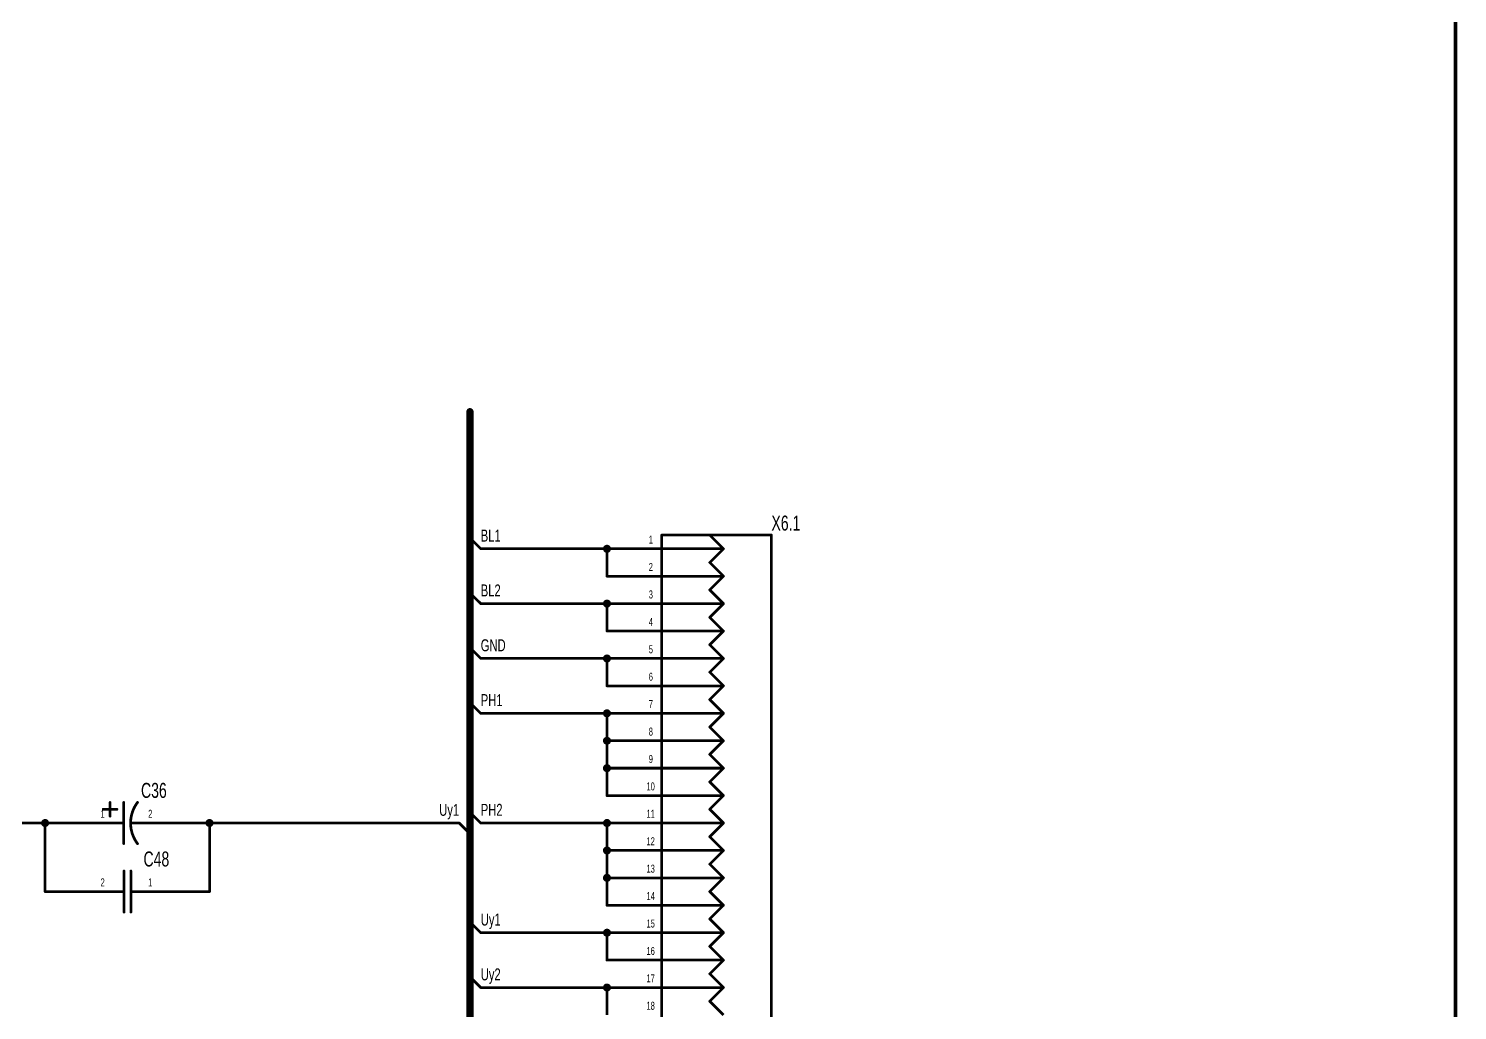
# Model space of a CAD drawing. Extents: x -4.5 to 18.4, y -0.7 to 15.5.
# Drawn here: x 13.19 to 18.4, y 8.3 to 11.88 of the extents above; entities that cross this region are included whole.
import ezdxf
from ezdxf.enums import TextEntityAlignment as Align

# ---------------------------------------------------------------- set-up
doc = ezdxf.new("R2010")
doc.units = 0
doc.header["$MEASUREMENT"] = 0
for name, color, linetype in [('Bus', 180, 'Continuous'), ('Element', 253, 'Continuous'), ('Net', 50, 'Continuous'), ('Pin', 50, 'Continuous'), ('Titles', 253, 'Continuous')]:
    doc.layers.add(name, color=color, linetype=linetype)

msp = doc.modelspace()

# ---------------------------------------------------------------- linework, layer by layer
at = {"layer": 'Bus', "linetype": 'Continuous', "const_width": 0.0131}
msp.add_lwpolyline([(14.7934, 10.4804, 1), (14.8066, 10.4804, 1), (14.7934, 10.4804, 1)], format="xyb", dxfattribs=at)
at = {"layer": 'Bus', "linetype": 'Continuous', "const_width": 0.0262}
msp.add_lwpolyline([(14.8, 3.2804), (14.8, 10.4804)], dxfattribs=at)
at = {"layer": 'Element', "linetype": 'Continuous'}
for points, const_width in [([(15.4975, 10.0304, 1), (15.5025, 10.0304, 1), (15.4975, 10.0304, 1)], 0.0049), ([(15.4975, 10.0304, 1), (15.5025, 10.0304, 1), (15.4975, 10.0304, 1)], 0.0049), ([(15.6725, 10.0304, 1), (15.6775, 10.0304, 1), (15.6725, 10.0304, 1)], 0.0049), ([(15.8975, 10.0304, 1), (15.9025, 10.0304, 1), (15.8975, 10.0304, 1)], 0.0049), ([(15.8975, 10.0304, 1), (15.9025, 10.0304, 1), (15.8975, 10.0304, 1)], 0.0049), ([(15.4975, 9.9804, 1), (15.5025, 9.9804, 1), (15.4975, 9.9804, 1)], 0.0049), ([(15.7225, 9.9804, 1), (15.7275, 9.9804, 1), (15.7225, 9.9804, 1)], 0.0049), ([(15.7225, 9.9804, 1), (15.7275, 9.9804, 1), (15.7225, 9.9804, 1)], 0.0049), ([(15.7225, 9.9804, 1), (15.7275, 9.9804, 1), (15.7225, 9.9804, 1)], 0.0049), ([(15.6725, 9.9304, 1), (15.6775, 9.9304, 1), (15.6725, 9.9304, 1)], 0.0049), ([(15.6725, 9.9304, 1), (15.6775, 9.9304, 1), (15.6725, 9.9304, 1)], 0.0049), ([(15.4975, 9.8804, 1), (15.5025, 9.8804, 1), (15.4975, 9.8804, 1)], 0.0049), ([(15.7225, 9.8804, 1), (15.7275, 9.8804, 1), (15.7225, 9.8804, 1)], 0.0049), ([(15.7225, 9.8804, 1), (15.7275, 9.8804, 1), (15.7225, 9.8804, 1)], 0.0049), ([(15.7225, 9.8804, 1), (15.7275, 9.8804, 1), (15.7225, 9.8804, 1)], 0.0049), ([(15.6725, 9.8304, 1), (15.6775, 9.8304, 1), (15.6725, 9.8304, 1)], 0.0049), ([(15.6725, 9.8304, 1), (15.6775, 9.8304, 1), (15.6725, 9.8304, 1)], 0.0049), ([(15.4975, 9.7804, 1), (15.5025, 9.7804, 1), (15.4975, 9.7804, 1)], 0.0049), ([(15.7225, 9.7804, 1), (15.7275, 9.7804, 1), (15.7225, 9.7804, 1)], 0.0049), ([(15.7225, 9.7804, 1), (15.7275, 9.7804, 1), (15.7225, 9.7804, 1)], 0.0049), ([(15.7225, 9.7804, 1), (15.7275, 9.7804, 1), (15.7225, 9.7804, 1)], 0.0049), ([(15.6725, 9.7304, 1), (15.6775, 9.7304, 1), (15.6725, 9.7304, 1)], 0.0049), ([(15.6725, 9.7304, 1), (15.6775, 9.7304, 1), (15.6725, 9.7304, 1)], 0.0049), ([(15.4975, 9.6804, 1), (15.5025, 9.6804, 1), (15.4975, 9.6804, 1)], 0.0049), ([(15.7225, 9.6804, 1), (15.7275, 9.6804, 1), (15.7225, 9.6804, 1)], 0.0049), ([(15.7225, 9.6804, 1), (15.7275, 9.6804, 1), (15.7225, 9.6804, 1)], 0.0049), ([(15.7225, 9.6804, 1), (15.7275, 9.6804, 1), (15.7225, 9.6804, 1)], 0.0049), ([(15.6725, 9.6304, 1), (15.6775, 9.6304, 1), (15.6725, 9.6304, 1)], 0.0049), ([(15.6725, 9.6304, 1), (15.6775, 9.6304, 1), (15.6725, 9.6304, 1)], 0.0049), ([(15.4975, 9.5804, 1), (15.5025, 9.5804, 1), (15.4975, 9.5804, 1)], 0.0049), ([(15.7225, 9.5804, 1), (15.7275, 9.5804, 1), (15.7225, 9.5804, 1)], 0.0049), ([(15.7225, 9.5804, 1), (15.7275, 9.5804, 1), (15.7225, 9.5804, 1)], 0.0049), ([(15.7225, 9.5804, 1), (15.7275, 9.5804, 1), (15.7225, 9.5804, 1)], 0.0049), ([(15.6725, 9.5304, 1), (15.6775, 9.5304, 1), (15.6725, 9.5304, 1)], 0.0049), ([(15.6725, 9.5304, 1), (15.6775, 9.5304, 1), (15.6725, 9.5304, 1)], 0.0049), ([(15.4975, 9.4804, 1), (15.5025, 9.4804, 1), (15.4975, 9.4804, 1)], 0.0049), ([(15.6725, 9.4304, 1), (15.6775, 9.4304, 1), (15.6725, 9.4304, 1)], 0.0049), ([(15.6725, 9.4304, 1), (15.6775, 9.4304, 1), (15.6725, 9.4304, 1)], 0.0049), ([(15.7225, 9.4804, 1), (15.7275, 9.4804, 1), (15.7225, 9.4804, 1)], 0.0049), ([(15.7225, 9.4804, 1), (15.7275, 9.4804, 1), (15.7225, 9.4804, 1)], 0.0049), ([(15.7225, 9.4804, 1), (15.7275, 9.4804, 1), (15.7225, 9.4804, 1)], 0.0049), ([(15.4975, 9.3804, 1), (15.5025, 9.3804, 1), (15.4975, 9.3804, 1)], 0.0049), ([(15.7225, 9.3804, 1), (15.7275, 9.3804, 1), (15.7225, 9.3804, 1)], 0.0049), ([(15.7225, 9.3804, 1), (15.7275, 9.3804, 1), (15.7225, 9.3804, 1)], 0.0049), ([(15.7225, 9.3804, 1), (15.7275, 9.3804, 1), (15.7225, 9.3804, 1)], 0.0049), ([(15.6725, 9.3304, 1), (15.6775, 9.3304, 1), (15.6725, 9.3304, 1)], 0.0049), ([(15.6725, 9.3304, 1), (15.6775, 9.3304, 1), (15.6725, 9.3304, 1)], 0.0049), ([(15.4975, 9.2804, 1), (15.5025, 9.2804, 1), (15.4975, 9.2804, 1)], 0.0049), ([(15.7225, 9.2804, 1), (15.7275, 9.2804, 1), (15.7225, 9.2804, 1)], 0.0049), ([(15.7225, 9.2804, 1), (15.7275, 9.2804, 1), (15.7225, 9.2804, 1)], 0.0049), ([(15.7225, 9.2804, 1), (15.7275, 9.2804, 1), (15.7225, 9.2804, 1)], 0.0049), ([(15.6725, 9.2304, 1), (15.6775, 9.2304, 1), (15.6725, 9.2304, 1)], 0.0049), ([(15.6725, 9.2304, 1), (15.6775, 9.2304, 1), (15.6725, 9.2304, 1)], 0.0049), ([(15.4975, 9.1804, 1), (15.5025, 9.1804, 1), (15.4975, 9.1804, 1)], 0.0049), ([(15.7225, 9.1804, 1), (15.7275, 9.1804, 1), (15.7225, 9.1804, 1)], 0.0049), ([(15.7225, 9.1804, 1), (15.7275, 9.1804, 1), (15.7225, 9.1804, 1)], 0.0049), ([(15.7225, 9.1804, 1), (15.7275, 9.1804, 1), (15.7225, 9.1804, 1)], 0.0049), ([(15.6725, 9.1304, 1), (15.6775, 9.1304, 1), (15.6725, 9.1304, 1)], 0.0049), ([(15.6725, 9.1304, 1), (15.6775, 9.1304, 1), (15.6725, 9.1304, 1)], 0.0049), ([(15.4975, 9.0804, 1), (15.5025, 9.0804, 1), (15.4975, 9.0804, 1)], 0.0049), ([(15.7225, 9.0804, 1), (15.7275, 9.0804, 1), (15.7225, 9.0804, 1)], 0.0049), ([(15.7225, 9.0804, 1), (15.7275, 9.0804, 1), (15.7225, 9.0804, 1)], 0.0049), ([(15.7225, 9.0804, 1), (15.7275, 9.0804, 1), (15.7225, 9.0804, 1)], 0.0049), ([(13.4595, 9.0304, 1), (13.4645, 9.0304, 1), (13.4595, 9.0304, 1)], 0.0049), ([(13.4845, 9.0554, 1), (13.4895, 9.0554, 1), (13.4845, 9.0554, 1)], 0.0049), ([(13.5095, 9.0304, 1), (13.5145, 9.0304, 1), (13.5095, 9.0304, 1)], 0.0049), ([(13.5345, 9.0554, 1), (13.5395, 9.0554, 1), (13.5345, 9.0554, 1)], 0.0049), ([(13.5847, 9.0556, 1), (13.5897, 9.0556, 1), (13.5847, 9.0556, 1)], 0.005), ([(15.6725, 9.0304, 1), (15.6775, 9.0304, 1), (15.6725, 9.0304, 1)], 0.0049), ([(15.6725, 9.0304, 1), (15.6775, 9.0304, 1), (15.6725, 9.0304, 1)], 0.0049), ([(13.4845, 9.0054, 1), (13.4895, 9.0054, 1), (13.4845, 9.0054, 1)], 0.0049), ([(13.4975, 8.9804, 1), (13.5025, 8.9804, 1), (13.4975, 8.9804, 1)], 0.0049), ([(13.5345, 8.9804, 1), (13.5395, 8.9804, 1), (13.5345, 8.9804, 1)], 0.0049), ([(13.5595, 8.9804, 1), (13.5645, 8.9804, 1), (13.5595, 8.9804, 1)], 0.0049), ([(13.5975, 8.9804, 1), (13.6025, 8.9804, 1), (13.5975, 8.9804, 1)], 0.0049), ([(15.4975, 8.9804, 1), (15.5025, 8.9804, 1), (15.4975, 8.9804, 1)], 0.0049), ([(15.7225, 8.9804, 1), (15.7275, 8.9804, 1), (15.7225, 8.9804, 1)], 0.0049), ([(15.7225, 8.9804, 1), (15.7275, 8.9804, 1), (15.7225, 8.9804, 1)], 0.0049), ([(15.7225, 8.9804, 1), (15.7275, 8.9804, 1), (15.7225, 8.9804, 1)], 0.0049), ([(15.6725, 8.9304, 1), (15.6775, 8.9304, 1), (15.6725, 8.9304, 1)], 0.0049), ([(15.6725, 8.9304, 1), (15.6775, 8.9304, 1), (15.6725, 8.9304, 1)], 0.0049), ([(13.5345, 8.9054, 1), (13.5395, 8.9054, 1), (13.5345, 8.9054, 1)], 0.0049), ([(13.5847, 8.9051, 1), (13.5897, 8.9051, 1), (13.5847, 8.9051, 1)], 0.005), ([(15.4975, 8.8804, 1), (15.5025, 8.8804, 1), (15.4975, 8.8804, 1)], 0.0049), ([(15.7225, 8.8804, 1), (15.7275, 8.8804, 1), (15.7225, 8.8804, 1)], 0.0049), ([(15.7225, 8.8804, 1), (15.7275, 8.8804, 1), (15.7225, 8.8804, 1)], 0.0049), ([(15.7225, 8.8804, 1), (15.7275, 8.8804, 1), (15.7225, 8.8804, 1)], 0.0049), ([(13.5355, 8.8054, 1), (13.5405, 8.8054, 1), (13.5355, 8.8054, 1)], 0.0049), ([(13.5605, 8.8054, 1), (13.5655, 8.8054, 1), (13.5605, 8.8054, 1)], 0.0049), ([(15.6725, 8.8304, 1), (15.6775, 8.8304, 1), (15.6725, 8.8304, 1)], 0.0049), ([(15.6725, 8.8304, 1), (15.6775, 8.8304, 1), (15.6725, 8.8304, 1)], 0.0049), ([(15.4975, 8.7804, 1), (15.5025, 8.7804, 1), (15.4975, 8.7804, 1)], 0.0049), ([(15.7225, 8.7804, 1), (15.7275, 8.7804, 1), (15.7225, 8.7804, 1)], 0.0049), ([(15.7225, 8.7804, 1), (15.7275, 8.7804, 1), (15.7225, 8.7804, 1)], 0.0049), ([(15.7225, 8.7804, 1), (15.7275, 8.7804, 1), (15.7225, 8.7804, 1)], 0.0049), ([(13.4975, 8.7304, 1), (13.5025, 8.7304, 1), (13.4975, 8.7304, 1)], 0.0049), ([(13.5355, 8.7304, 1), (13.5405, 8.7304, 1), (13.5355, 8.7304, 1)], 0.0049), ([(13.5605, 8.7304, 1), (13.5655, 8.7304, 1), (13.5605, 8.7304, 1)], 0.0049), ([(13.5975, 8.7304, 1), (13.6025, 8.7304, 1), (13.5975, 8.7304, 1)], 0.0049), ([(15.6725, 8.7304, 1), (15.6775, 8.7304, 1), (15.6725, 8.7304, 1)], 0.0049), ([(15.6725, 8.7304, 1), (15.6775, 8.7304, 1), (15.6725, 8.7304, 1)], 0.0049), ([(13.5355, 8.6554, 1), (13.5405, 8.6554, 1), (13.5355, 8.6554, 1)], 0.0049), ([(13.5605, 8.6554, 1), (13.5655, 8.6554, 1), (13.5605, 8.6554, 1)], 0.0049), ([(15.4975, 8.6804, 1), (15.5025, 8.6804, 1), (15.4975, 8.6804, 1)], 0.0049), ([(15.7225, 8.6804, 1), (15.7275, 8.6804, 1), (15.7225, 8.6804, 1)], 0.0049), ([(15.7225, 8.6804, 1), (15.7275, 8.6804, 1), (15.7225, 8.6804, 1)], 0.0049), ([(15.7225, 8.6804, 1), (15.7275, 8.6804, 1), (15.7225, 8.6804, 1)], 0.0049), ([(15.6725, 8.6304, 1), (15.6775, 8.6304, 1), (15.6725, 8.6304, 1)], 0.0049), ([(15.6725, 8.6304, 1), (15.6775, 8.6304, 1), (15.6725, 8.6304, 1)], 0.0049), ([(15.4975, 8.5804, 1), (15.5025, 8.5804, 1), (15.4975, 8.5804, 1)], 0.0049), ([(15.7225, 8.5804, 1), (15.7275, 8.5804, 1), (15.7225, 8.5804, 1)], 0.0049), ([(15.7225, 8.5804, 1), (15.7275, 8.5804, 1), (15.7225, 8.5804, 1)], 0.0049), ([(15.7225, 8.5804, 1), (15.7275, 8.5804, 1), (15.7225, 8.5804, 1)], 0.0049), ([(15.6725, 8.5304, 1), (15.6775, 8.5304, 1), (15.6725, 8.5304, 1)], 0.0049), ([(15.6725, 8.5304, 1), (15.6775, 8.5304, 1), (15.6725, 8.5304, 1)], 0.0049), ([(15.4975, 8.4804, 1), (15.5025, 8.4804, 1), (15.4975, 8.4804, 1)], 0.0049), ([(15.7225, 8.4804, 1), (15.7275, 8.4804, 1), (15.7225, 8.4804, 1)], 0.0049), ([(15.7225, 8.4804, 1), (15.7275, 8.4804, 1), (15.7225, 8.4804, 1)], 0.0049), ([(15.7225, 8.4804, 1), (15.7275, 8.4804, 1), (15.7225, 8.4804, 1)], 0.0049), ([(15.6725, 8.4304, 1), (15.6775, 8.4304, 1), (15.6725, 8.4304, 1)], 0.0049), ([(15.6725, 8.4304, 1), (15.6775, 8.4304, 1), (15.6725, 8.4304, 1)], 0.0049), ([(15.4975, 8.3804, 1), (15.5025, 8.3804, 1), (15.4975, 8.3804, 1)], 0.0049), ([(15.7225, 8.3804, 1), (15.7275, 8.3804, 1), (15.7225, 8.3804, 1)], 0.0049), ([(15.7225, 8.3804, 1), (15.7275, 8.3804, 1), (15.7225, 8.3804, 1)], 0.0049), ([(15.7225, 8.3804, 1), (15.7275, 8.3804, 1), (15.7225, 8.3804, 1)], 0.0049), ([(15.6725, 8.3304, 1), (15.6775, 8.3304, 1), (15.6725, 8.3304, 1)], 0.0049), ([(15.6725, 8.3304, 1), (15.6775, 8.3304, 1), (15.6725, 8.3304, 1)], 0.0049)]:
    msp.add_lwpolyline(points, format="xyb", dxfattribs=dict(at, const_width=const_width))
for points, const_width in [([(15.9, 10.0304), (15.5, 10.0304)], 0.0098), ([(15.5, 10.0304), (15.5, 8.0304)], 0.0098), ([(15.725, 9.9804), (15.675, 10.0304)], 0.0098), ([(15.9, 8.0304), (15.9, 10.0304)], 0.0098), ([(15.725, 9.9804), (15.5, 9.9804)], 0.0098), ([(15.725, 9.9804), (15.675, 9.9304)], 0.0098), ([(15.725, 9.8804), (15.675, 9.9304)], 0.0098), ([(15.725, 9.8804), (15.5, 9.8804)], 0.0098), ([(15.725, 9.8804), (15.675, 9.8304)], 0.0098), ([(15.725, 9.7804), (15.675, 9.8304)], 0.0098), ([(15.725, 9.7804), (15.5, 9.7804)], 0.0098), ([(15.725, 9.7804), (15.675, 9.7304)], 0.0098), ([(15.725, 9.6804), (15.675, 9.7304)], 0.0098), ([(15.725, 9.6804), (15.5, 9.6804)], 0.0098), ([(15.725, 9.6804), (15.675, 9.6304)], 0.0098), ([(15.725, 9.5804), (15.675, 9.6304)], 0.0098), ([(15.725, 9.5804), (15.5, 9.5804)], 0.0098), ([(15.725, 9.5804), (15.675, 9.5304)], 0.0098), ([(15.725, 9.4804), (15.675, 9.5304)], 0.0098), ([(15.725, 9.4804), (15.5, 9.4804)], 0.0098), ([(15.725, 9.4804), (15.675, 9.4304)], 0.0098), ([(15.725, 9.3804), (15.5, 9.3804)], 0.0098), ([(15.725, 9.3804), (15.675, 9.4304)], 0.0098), ([(15.725, 9.3804), (15.675, 9.3304)], 0.0098), ([(15.725, 9.2804), (15.675, 9.3304)], 0.0098), ([(15.725, 9.2804), (15.5, 9.2804)], 0.0098), ([(15.725, 9.2804), (15.675, 9.2304)], 0.0098), ([(15.725, 9.1804), (15.675, 9.2304)], 0.0098), ([(15.725, 9.1804), (15.5, 9.1804)], 0.0098), ([(15.725, 9.1804), (15.675, 9.1304)], 0.0098), ([(15.725, 9.0804), (15.675, 9.1304)], 0.0098), ([(15.725, 9.0804), (15.5, 9.0804)], 0.0098), ([(15.725, 9.0804), (15.675, 9.0304)], 0.0098), ([(13.462, 9.0304), (13.512, 9.0304)], 0.0098), ([(13.487, 9.0054), (13.487, 9.0554)], 0.0098), ([(13.537, 8.9054), (13.537, 9.0554)], 0.0098), ([(13.5872, 9.0556), (13.5825, 9.049), (13.5783, 9.0421), (13.5745, 9.035), (13.5713, 9.0276), (13.5685, 9.02), (13.5661, 9.0123), (13.5643, 9.0044), (13.563, 8.9965), (13.5623, 8.9884), (13.562, 8.9804), (13.5623, 8.9723), (13.563, 8.9643), (13.5643, 8.9563), (13.5661, 8.9484), (13.5685, 8.9407), (13.5713, 8.9331), (13.5746, 8.9258), (13.5783, 8.9186), (13.5825, 8.9117), (13.5872, 8.9051)], 0.01), ([(15.725, 8.9804), (15.675, 9.0304)], 0.0098), ([(13.5, 8.9804), (13.537, 8.9804)], 0.0098), ([(13.562, 8.9804), (13.6, 8.9804)], 0.0098), ([(15.725, 8.9804), (15.5, 8.9804)], 0.0098), ([(15.725, 8.9804), (15.675, 8.9304)], 0.0098), ([(15.725, 8.8804), (15.675, 8.9304)], 0.0098), ([(15.725, 8.8804), (15.5, 8.8804)], 0.0098), ([(15.725, 8.8804), (15.675, 8.8304)], 0.0098), ([(13.538, 8.8054), (13.538, 8.6554)], 0.0098), ([(13.563, 8.8054), (13.563, 8.6554)], 0.0098), ([(15.725, 8.7804), (15.675, 8.8304)], 0.0098), ([(15.725, 8.7804), (15.5, 8.7804)], 0.0098), ([(15.725, 8.7804), (15.675, 8.7304)], 0.0098), ([(13.538, 8.7304), (13.5, 8.7304)], 0.0098), ([(13.6, 8.7304), (13.563, 8.7304)], 0.0098), ([(15.725, 8.6804), (15.675, 8.7304)], 0.0098), ([(15.725, 8.6804), (15.5, 8.6804)], 0.0098), ([(15.725, 8.6804), (15.675, 8.6304)], 0.0098), ([(15.725, 8.5804), (15.675, 8.6304)], 0.0098), ([(15.725, 8.5804), (15.5, 8.5804)], 0.0098), ([(15.725, 8.5804), (15.675, 8.5304)], 0.0098), ([(15.725, 8.4804), (15.675, 8.5304)], 0.0098), ([(15.725, 8.4804), (15.5, 8.4804)], 0.0098), ([(15.725, 8.4804), (15.675, 8.4304)], 0.0098), ([(15.725, 8.3804), (15.675, 8.4304)], 0.0098), ([(15.725, 8.3804), (15.5, 8.3804)], 0.0098), ([(15.725, 8.3804), (15.675, 8.3304)], 0.0098), ([(15.725, 8.2804), (15.675, 8.3304)], 0.0098)]:
    msp.add_lwpolyline(points, dxfattribs=dict(at, const_width=const_width))
at = {"layer": 'Net', "linetype": 'Continuous', "const_width": 0.0049}
for points in [[(14.7975, 10.0197, 1), (14.8025, 10.0197, 1), (14.7975, 10.0197, 1)], [(14.8369, 9.9804, 1), (14.8418, 9.9804, 1), (14.8369, 9.9804, 1)], [(14.8369, 9.9804, 1), (14.8418, 9.9804, 1), (14.8369, 9.9804, 1)], [(15.2877, 9.9804, 1), (15.2926, 9.9804, 1), (15.2877, 9.9804, 1)], [(15.2975, 9.9804, 1), (15.3025, 9.9804, 1), (15.2975, 9.9804, 1)], [(15.3475, 9.9804, 1), (15.3525, 9.9804, 1), (15.3475, 9.9804, 1)], [(15.2975, 9.8804, 1), (15.3025, 9.8804, 1), (15.2975, 9.8804, 1)], [(15.2975, 9.8804, 1), (15.3025, 9.8804, 1), (15.2975, 9.8804, 1)], [(15.3475, 9.8804, 1), (15.3525, 9.8804, 1), (15.3475, 9.8804, 1)], [(14.7975, 9.8197, 1), (14.8025, 9.8197, 1), (14.7975, 9.8197, 1)], [(14.8369, 9.7804, 1), (14.8418, 9.7804, 1), (14.8369, 9.7804, 1)], [(14.8369, 9.7804, 1), (14.8418, 9.7804, 1), (14.8369, 9.7804, 1)], [(15.2877, 9.7804, 1), (15.2926, 9.7804, 1), (15.2877, 9.7804, 1)], [(15.2975, 9.7804, 1), (15.3025, 9.7804, 1), (15.2975, 9.7804, 1)], [(15.3475, 9.7804, 1), (15.3525, 9.7804, 1), (15.3475, 9.7804, 1)], [(15.2975, 9.6804, 1), (15.3025, 9.6804, 1), (15.2975, 9.6804, 1)], [(15.2975, 9.6804, 1), (15.3025, 9.6804, 1), (15.2975, 9.6804, 1)], [(15.3475, 9.6804, 1), (15.3525, 9.6804, 1), (15.3475, 9.6804, 1)], [(14.7975, 9.6197, 1), (14.8025, 9.6197, 1), (14.7975, 9.6197, 1)], [(14.8369, 9.5804, 1), (14.8418, 9.5804, 1), (14.8369, 9.5804, 1)], [(14.8369, 9.5804, 1), (14.8418, 9.5804, 1), (14.8369, 9.5804, 1)], [(15.2877, 9.5804, 1), (15.2926, 9.5804, 1), (15.2877, 9.5804, 1)], [(15.2975, 9.5804, 1), (15.3025, 9.5804, 1), (15.2975, 9.5804, 1)], [(15.3475, 9.5804, 1), (15.3525, 9.5804, 1), (15.3475, 9.5804, 1)], [(15.2975, 9.4804, 1), (15.3025, 9.4804, 1), (15.2975, 9.4804, 1)], [(15.2975, 9.4804, 1), (15.3025, 9.4804, 1), (15.2975, 9.4804, 1)], [(15.3475, 9.4804, 1), (15.3525, 9.4804, 1), (15.3475, 9.4804, 1)], [(14.7975, 9.4197, 1), (14.8025, 9.4197, 1), (14.7975, 9.4197, 1)], [(14.8369, 9.3804, 1), (14.8418, 9.3804, 1), (14.8369, 9.3804, 1)], [(14.8369, 9.3804, 1), (14.8418, 9.3804, 1), (14.8369, 9.3804, 1)], [(15.2877, 9.3804, 1), (15.2926, 9.3804, 1), (15.2877, 9.3804, 1)], [(15.2975, 9.3804, 1), (15.3025, 9.3804, 1), (15.2975, 9.3804, 1)], [(15.3475, 9.3804, 1), (15.3525, 9.3804, 1), (15.3475, 9.3804, 1)], [(15.2877, 9.2804, 1), (15.2926, 9.2804, 1), (15.2877, 9.2804, 1)], [(15.2975, 9.2804, 1), (15.3025, 9.2804, 1), (15.2975, 9.2804, 1)], [(15.2975, 9.2804, 1), (15.3025, 9.2804, 1), (15.2975, 9.2804, 1)], [(15.2975, 9.2804, 1), (15.3025, 9.2804, 1), (15.2975, 9.2804, 1)], [(15.3475, 9.2804, 1), (15.3525, 9.2804, 1), (15.3475, 9.2804, 1)], [(15.2877, 9.1804, 1), (15.2926, 9.1804, 1), (15.2877, 9.1804, 1)], [(15.2975, 9.1804, 1), (15.3025, 9.1804, 1), (15.2975, 9.1804, 1)], [(15.2975, 9.1804, 1), (15.3025, 9.1804, 1), (15.2975, 9.1804, 1)], [(15.2975, 9.1804, 1), (15.3025, 9.1804, 1), (15.2975, 9.1804, 1)], [(15.3475, 9.1804, 1), (15.3525, 9.1804, 1), (15.3475, 9.1804, 1)], [(15.2975, 9.0804, 1), (15.3025, 9.0804, 1), (15.2975, 9.0804, 1)], [(15.2975, 9.0804, 1), (15.3025, 9.0804, 1), (15.2975, 9.0804, 1)], [(15.3475, 9.0804, 1), (15.3525, 9.0804, 1), (15.3475, 9.0804, 1)], [(14.7975, 9.0197, 1), (14.8025, 9.0197, 1), (14.7975, 9.0197, 1)], [(13.2377, 8.9804, 1), (13.2426, 8.9804, 1), (13.2377, 8.9804, 1)], [(13.2475, 8.9804, 1), (13.2525, 8.9804, 1), (13.2475, 8.9804, 1)], [(13.3475, 8.9804, 1), (13.3525, 8.9804, 1), (13.3475, 8.9804, 1)], [(13.7475, 8.9804, 1), (13.7525, 8.9804, 1), (13.7475, 8.9804, 1)], [(13.8377, 8.9804, 1), (13.8426, 8.9804, 1), (13.8377, 8.9804, 1)], [(13.8475, 8.9804, 1), (13.8525, 8.9804, 1), (13.8475, 8.9804, 1)], [(13.8475, 8.9804, 1), (13.8525, 8.9804, 1), (13.8475, 8.9804, 1)], [(13.8475, 8.9804, 1), (13.8525, 8.9804, 1), (13.8475, 8.9804, 1)], [(14.7582, 8.9804, 1), (14.7631, 8.9804, 1), (14.7582, 8.9804, 1)], [(14.7582, 8.9804, 1), (14.7631, 8.9804, 1), (14.7582, 8.9804, 1)], [(14.8369, 8.9804, 1), (14.8418, 8.9804, 1), (14.8369, 8.9804, 1)], [(14.8369, 8.9804, 1), (14.8418, 8.9804, 1), (14.8369, 8.9804, 1)], [(15.2877, 8.9804, 1), (15.2926, 8.9804, 1), (15.2877, 8.9804, 1)], [(15.2975, 8.9804, 1), (15.3025, 8.9804, 1), (15.2975, 8.9804, 1)], [(15.3475, 8.9804, 1), (15.3525, 8.9804, 1), (15.3475, 8.9804, 1)], [(14.7975, 8.941, 1), (14.8025, 8.941, 1), (14.7975, 8.941, 1)], [(15.2877, 8.8804, 1), (15.2926, 8.8804, 1), (15.2877, 8.8804, 1)], [(15.2975, 8.8804, 1), (15.3025, 8.8804, 1), (15.2975, 8.8804, 1)], [(15.2975, 8.8804, 1), (15.3025, 8.8804, 1), (15.2975, 8.8804, 1)], [(15.2975, 8.8804, 1), (15.3025, 8.8804, 1), (15.2975, 8.8804, 1)], [(15.3475, 8.8804, 1), (15.3525, 8.8804, 1), (15.3475, 8.8804, 1)], [(15.2877, 8.7804, 1), (15.2926, 8.7804, 1), (15.2877, 8.7804, 1)], [(15.2975, 8.7804, 1), (15.3025, 8.7804, 1), (15.2975, 8.7804, 1)], [(15.2975, 8.7804, 1), (15.3025, 8.7804, 1), (15.2975, 8.7804, 1)], [(15.2975, 8.7804, 1), (15.3025, 8.7804, 1), (15.2975, 8.7804, 1)], [(15.3475, 8.7804, 1), (15.3525, 8.7804, 1), (15.3475, 8.7804, 1)], [(13.2475, 8.7304, 1), (13.2525, 8.7304, 1), (13.2475, 8.7304, 1)], [(13.2475, 8.7304, 1), (13.2525, 8.7304, 1), (13.2475, 8.7304, 1)], [(13.3475, 8.7304, 1), (13.3525, 8.7304, 1), (13.3475, 8.7304, 1)], [(13.7475, 8.7304, 1), (13.7525, 8.7304, 1), (13.7475, 8.7304, 1)], [(13.8475, 8.7304, 1), (13.8525, 8.7304, 1), (13.8475, 8.7304, 1)], [(13.8475, 8.7304, 1), (13.8525, 8.7304, 1), (13.8475, 8.7304, 1)], [(15.2975, 8.6804, 1), (15.3025, 8.6804, 1), (15.2975, 8.6804, 1)], [(15.2975, 8.6804, 1), (15.3025, 8.6804, 1), (15.2975, 8.6804, 1)], [(15.3475, 8.6804, 1), (15.3525, 8.6804, 1), (15.3475, 8.6804, 1)], [(14.7975, 8.6197, 1), (14.8025, 8.6197, 1), (14.7975, 8.6197, 1)], [(14.8369, 8.5804, 1), (14.8418, 8.5804, 1), (14.8369, 8.5804, 1)], [(14.8369, 8.5804, 1), (14.8418, 8.5804, 1), (14.8369, 8.5804, 1)], [(15.2877, 8.5804, 1), (15.2926, 8.5804, 1), (15.2877, 8.5804, 1)], [(15.2975, 8.5804, 1), (15.3025, 8.5804, 1), (15.2975, 8.5804, 1)], [(15.3475, 8.5804, 1), (15.3525, 8.5804, 1), (15.3475, 8.5804, 1)], [(15.2975, 8.4804, 1), (15.3025, 8.4804, 1), (15.2975, 8.4804, 1)], [(15.2975, 8.4804, 1), (15.3025, 8.4804, 1), (15.2975, 8.4804, 1)], [(15.3475, 8.4804, 1), (15.3525, 8.4804, 1), (15.3475, 8.4804, 1)], [(14.7975, 8.4197, 1), (14.8025, 8.4197, 1), (14.7975, 8.4197, 1)], [(14.8369, 8.3804, 1), (14.8418, 8.3804, 1), (14.8369, 8.3804, 1)], [(14.8369, 8.3804, 1), (14.8418, 8.3804, 1), (14.8369, 8.3804, 1)], [(15.2877, 8.3804, 1), (15.2926, 8.3804, 1), (15.2877, 8.3804, 1)], [(15.2975, 8.3804, 1), (15.3025, 8.3804, 1), (15.2975, 8.3804, 1)], [(15.3475, 8.3804, 1), (15.3525, 8.3804, 1), (15.3475, 8.3804, 1)]]:
    msp.add_lwpolyline(points, format="xyb", dxfattribs=at)
at = {"layer": 'Net', "linetype": 'Continuous', "const_width": 0.0098}
for points in [[(14.8394, 9.9804), (14.8, 10.0197)], [(15.35, 9.9804), (14.8394, 9.9804)], [(15.2902, 9.9804), (15.2906, 9.9773), (15.292, 9.9746), (15.2942, 9.9724), (15.297, 9.971), (15.3, 9.9705), (15.303, 9.971), (15.3058, 9.9724), (15.308, 9.9746), (15.3094, 9.9773), (15.3098, 9.9804), (15.3094, 9.9834), (15.308, 9.9861), (15.3058, 9.9883), (15.303, 9.9897), (15.3, 9.9902), (15.297, 9.9897), (15.2942, 9.9883), (15.292, 9.9861), (15.2906, 9.9834), (15.2902, 9.9804)], [(15.3, 9.8804), (15.3, 9.9804)], [(15.35, 9.8804), (15.3, 9.8804)], [(14.8394, 9.7804), (14.8, 9.8197)], [(15.35, 9.7804), (14.8394, 9.7804)], [(15.2902, 9.7804), (15.2906, 9.7773), (15.292, 9.7746), (15.2942, 9.7724), (15.297, 9.771), (15.3, 9.7705), (15.303, 9.771), (15.3058, 9.7724), (15.308, 9.7746), (15.3094, 9.7773), (15.3098, 9.7804), (15.3094, 9.7834), (15.308, 9.7861), (15.3058, 9.7883), (15.303, 9.7897), (15.3, 9.7902), (15.297, 9.7897), (15.2942, 9.7883), (15.292, 9.7861), (15.2906, 9.7834), (15.2902, 9.7804)], [(15.3, 9.6804), (15.3, 9.7804)], [(15.35, 9.6804), (15.3, 9.6804)], [(14.8394, 9.5804), (14.8, 9.6197)], [(15.2902, 9.5804), (15.2906, 9.5773), (15.292, 9.5746), (15.2942, 9.5724), (15.297, 9.571), (15.3, 9.5705), (15.303, 9.571), (15.3058, 9.5724), (15.308, 9.5746), (15.3094, 9.5773), (15.3098, 9.5804), (15.3094, 9.5834), (15.308, 9.5861), (15.3058, 9.5883), (15.303, 9.5897), (15.3, 9.5902), (15.297, 9.5897), (15.2942, 9.5883), (15.292, 9.5861), (15.2906, 9.5834), (15.2902, 9.5804)], [(15.35, 9.5804), (14.8394, 9.5804)], [(15.3, 9.4804), (15.3, 9.5804)], [(15.35, 9.4804), (15.3, 9.4804)], [(14.8394, 9.3804), (14.8, 9.4197)], [(15.35, 9.3804), (14.8394, 9.3804)], [(15.2902, 9.3804), (15.2906, 9.3773), (15.292, 9.3746), (15.2942, 9.3724), (15.297, 9.371), (15.3, 9.3705), (15.303, 9.371), (15.3058, 9.3724), (15.308, 9.3746), (15.3094, 9.3773), (15.3098, 9.3804), (15.3094, 9.3834), (15.308, 9.3861), (15.3058, 9.3883), (15.303, 9.3897), (15.3, 9.3902), (15.297, 9.3897), (15.2942, 9.3883), (15.292, 9.3861), (15.2906, 9.3834), (15.2902, 9.3804)], [(15.3, 9.2804), (15.3, 9.3804)], [(15.2902, 9.2804), (15.2906, 9.2773), (15.292, 9.2746), (15.2942, 9.2724), (15.297, 9.271), (15.3, 9.2705), (15.303, 9.271), (15.3058, 9.2724), (15.308, 9.2746), (15.3094, 9.2773), (15.3098, 9.2804), (15.3094, 9.2834), (15.308, 9.2861), (15.3058, 9.2883), (15.303, 9.2897), (15.3, 9.2902), (15.297, 9.2897), (15.2942, 9.2883), (15.292, 9.2861), (15.2906, 9.2834), (15.2902, 9.2804)], [(15.35, 9.2804), (15.3, 9.2804)], [(15.3, 9.1804), (15.3, 9.2804)], [(15.2902, 9.1804), (15.2906, 9.1773), (15.292, 9.1746), (15.2942, 9.1724), (15.297, 9.171), (15.3, 9.1705), (15.303, 9.171), (15.3058, 9.1724), (15.308, 9.1746), (15.3094, 9.1773), (15.3098, 9.1804), (15.3094, 9.1834), (15.308, 9.1861), (15.3058, 9.1883), (15.303, 9.1897), (15.3, 9.1902), (15.297, 9.1897), (15.2942, 9.1883), (15.292, 9.1861), (15.2906, 9.1834), (15.2902, 9.1804)], [(15.35, 9.1804), (15.3, 9.1804)], [(15.3, 9.0804), (15.3, 9.1804)], [(15.35, 9.0804), (15.3, 9.0804)], [(14.8394, 8.9804), (14.8, 9.0197)], [(13.35, 8.9804), (12.4, 8.9804)], [(13.2402, 8.9804), (13.2406, 8.9773), (13.242, 8.9746), (13.2442, 8.9724), (13.247, 8.971), (13.25, 8.9705), (13.253, 8.971), (13.2558, 8.9724), (13.258, 8.9746), (13.2594, 8.9773), (13.2598, 8.9804), (13.2594, 8.9834), (13.258, 8.9861), (13.2558, 8.9883), (13.253, 8.9897), (13.25, 8.9902), (13.247, 8.9897), (13.2442, 8.9883), (13.242, 8.9861), (13.2406, 8.9834), (13.2402, 8.9804)], [(13.25, 8.7304), (13.25, 8.9804)], [(13.85, 8.9804), (13.75, 8.9804)], [(13.8402, 8.9804), (13.8406, 8.9773), (13.842, 8.9746), (13.8442, 8.9724), (13.847, 8.971), (13.85, 8.9705), (13.853, 8.971), (13.8558, 8.9724), (13.858, 8.9746), (13.8594, 8.9773), (13.8598, 8.9804), (13.8594, 8.9834), (13.858, 8.9861), (13.8558, 8.9883), (13.853, 8.9897), (13.85, 8.9902), (13.847, 8.9897), (13.8442, 8.9883), (13.842, 8.9861), (13.8406, 8.9834), (13.8402, 8.9804)], [(13.85, 8.7304), (13.85, 8.9804)], [(13.85, 8.9804), (14.7606, 8.9804)], [(14.7606, 8.9804), (14.8, 8.941)], [(15.35, 8.9804), (14.8394, 8.9804)], [(15.2902, 8.9804), (15.2906, 8.9773), (15.292, 8.9746), (15.2942, 8.9724), (15.297, 8.971), (15.3, 8.9705), (15.303, 8.971), (15.3058, 8.9724), (15.308, 8.9746), (15.3094, 8.9773), (15.3098, 8.9804), (15.3094, 8.9834), (15.308, 8.9861), (15.3058, 8.9883), (15.303, 8.9897), (15.3, 8.9902), (15.297, 8.9897), (15.2942, 8.9883), (15.292, 8.9861), (15.2906, 8.9834), (15.2902, 8.9804)], [(15.3, 8.8804), (15.3, 8.9804)], [(15.2902, 8.8804), (15.2906, 8.8773), (15.292, 8.8746), (15.2942, 8.8724), (15.297, 8.871), (15.3, 8.8705), (15.303, 8.871), (15.3058, 8.8724), (15.308, 8.8746), (15.3094, 8.8773), (15.3098, 8.8804), (15.3094, 8.8834), (15.308, 8.8861), (15.3058, 8.8883), (15.303, 8.8897), (15.3, 8.8902), (15.297, 8.8897), (15.2942, 8.8883), (15.292, 8.8861), (15.2906, 8.8834), (15.2902, 8.8804)], [(15.35, 8.8804), (15.3, 8.8804)], [(15.3, 8.7804), (15.3, 8.8804)], [(15.2902, 8.7804), (15.2906, 8.7773), (15.292, 8.7746), (15.2942, 8.7724), (15.297, 8.771), (15.3, 8.7705), (15.303, 8.771), (15.3058, 8.7724), (15.308, 8.7746), (15.3094, 8.7773), (15.3098, 8.7804), (15.3094, 8.7834), (15.308, 8.7861), (15.3058, 8.7883), (15.303, 8.7897), (15.3, 8.7902), (15.297, 8.7897), (15.2942, 8.7883), (15.292, 8.7861), (15.2906, 8.7834), (15.2902, 8.7804)], [(15.35, 8.7804), (15.3, 8.7804)], [(15.3, 8.6804), (15.3, 8.7804)], [(13.35, 8.7304), (13.25, 8.7304)], [(13.75, 8.7304), (13.85, 8.7304)], [(15.35, 8.6804), (15.3, 8.6804)], [(14.8394, 8.5804), (14.8, 8.6197)], [(15.35, 8.5804), (14.8394, 8.5804)], [(15.2902, 8.5804), (15.2906, 8.5773), (15.292, 8.5746), (15.2942, 8.5724), (15.297, 8.571), (15.3, 8.5705), (15.303, 8.571), (15.3058, 8.5724), (15.308, 8.5746), (15.3094, 8.5773), (15.3098, 8.5804), (15.3094, 8.5834), (15.308, 8.5861), (15.3058, 8.5883), (15.303, 8.5897), (15.3, 8.5902), (15.297, 8.5897), (15.2942, 8.5883), (15.292, 8.5861), (15.2906, 8.5834), (15.2902, 8.5804)], [(15.3, 8.4804), (15.3, 8.5804)], [(15.35, 8.4804), (15.3, 8.4804)], [(14.8394, 8.3804), (14.8, 8.4197)], [(15.2902, 8.3804), (15.2906, 8.3773), (15.292, 8.3746), (15.2942, 8.3724), (15.297, 8.371), (15.3, 8.3705), (15.303, 8.371), (15.3058, 8.3724), (15.308, 8.3746), (15.3094, 8.3773), (15.3098, 8.3804), (15.3094, 8.3834), (15.308, 8.3861), (15.3058, 8.3883), (15.303, 8.3897), (15.3, 8.3902), (15.297, 8.3897), (15.2942, 8.3883), (15.292, 8.3861), (15.2906, 8.3834), (15.2902, 8.3804)], [(15.35, 8.3804), (14.8394, 8.3804)], [(15.3, 8.2804), (15.3, 8.3804)]]:
    msp.add_lwpolyline(points, dxfattribs=at)
at = {"layer": 'Pin', "linetype": 'Continuous', "const_width": 0.0049}
for points in [[(15.3475, 9.9804, 1), (15.3525, 9.9804, 1), (15.3475, 9.9804, 1)], [(15.4975, 9.9804, 1), (15.5025, 9.9804, 1), (15.4975, 9.9804, 1)], [(15.3475, 9.8804, 1), (15.3525, 9.8804, 1), (15.3475, 9.8804, 1)], [(15.4975, 9.8804, 1), (15.5025, 9.8804, 1), (15.4975, 9.8804, 1)], [(15.3475, 9.7804, 1), (15.3525, 9.7804, 1), (15.3475, 9.7804, 1)], [(15.4975, 9.7804, 1), (15.5025, 9.7804, 1), (15.4975, 9.7804, 1)], [(15.3475, 9.6804, 1), (15.3525, 9.6804, 1), (15.3475, 9.6804, 1)], [(15.4975, 9.6804, 1), (15.5025, 9.6804, 1), (15.4975, 9.6804, 1)], [(15.3475, 9.5804, 1), (15.3525, 9.5804, 1), (15.3475, 9.5804, 1)], [(15.4975, 9.5804, 1), (15.5025, 9.5804, 1), (15.4975, 9.5804, 1)], [(15.3475, 9.4804, 1), (15.3525, 9.4804, 1), (15.3475, 9.4804, 1)], [(15.4975, 9.4804, 1), (15.5025, 9.4804, 1), (15.4975, 9.4804, 1)], [(15.3475, 9.3804, 1), (15.3525, 9.3804, 1), (15.3475, 9.3804, 1)], [(15.4975, 9.3804, 1), (15.5025, 9.3804, 1), (15.4975, 9.3804, 1)], [(15.3475, 9.2804, 1), (15.3525, 9.2804, 1), (15.3475, 9.2804, 1)], [(15.4975, 9.2804, 1), (15.5025, 9.2804, 1), (15.4975, 9.2804, 1)], [(15.3475, 9.1804, 1), (15.3525, 9.1804, 1), (15.3475, 9.1804, 1)], [(15.4975, 9.1804, 1), (15.5025, 9.1804, 1), (15.4975, 9.1804, 1)], [(15.3475, 9.0804, 1), (15.3525, 9.0804, 1), (15.3475, 9.0804, 1)], [(15.4975, 9.0804, 1), (15.5025, 9.0804, 1), (15.4975, 9.0804, 1)], [(13.3475, 8.9804, 1), (13.3525, 8.9804, 1), (13.3475, 8.9804, 1)], [(13.4975, 8.9804, 1), (13.5025, 8.9804, 1), (13.4975, 8.9804, 1)], [(13.5975, 8.9804, 1), (13.6025, 8.9804, 1), (13.5975, 8.9804, 1)], [(13.7475, 8.9804, 1), (13.7525, 8.9804, 1), (13.7475, 8.9804, 1)], [(15.3475, 8.9804, 1), (15.3525, 8.9804, 1), (15.3475, 8.9804, 1)], [(15.4975, 8.9804, 1), (15.5025, 8.9804, 1), (15.4975, 8.9804, 1)], [(15.3475, 8.8804, 1), (15.3525, 8.8804, 1), (15.3475, 8.8804, 1)], [(15.4975, 8.8804, 1), (15.5025, 8.8804, 1), (15.4975, 8.8804, 1)], [(15.3475, 8.7804, 1), (15.3525, 8.7804, 1), (15.3475, 8.7804, 1)], [(15.4975, 8.7804, 1), (15.5025, 8.7804, 1), (15.4975, 8.7804, 1)], [(13.3475, 8.7304, 1), (13.3525, 8.7304, 1), (13.3475, 8.7304, 1)], [(13.4975, 8.7304, 1), (13.5025, 8.7304, 1), (13.4975, 8.7304, 1)], [(13.5975, 8.7304, 1), (13.6025, 8.7304, 1), (13.5975, 8.7304, 1)], [(13.7475, 8.7304, 1), (13.7525, 8.7304, 1), (13.7475, 8.7304, 1)], [(15.3475, 8.6804, 1), (15.3525, 8.6804, 1), (15.3475, 8.6804, 1)], [(15.4975, 8.6804, 1), (15.5025, 8.6804, 1), (15.4975, 8.6804, 1)], [(15.3475, 8.5804, 1), (15.3525, 8.5804, 1), (15.3475, 8.5804, 1)], [(15.4975, 8.5804, 1), (15.5025, 8.5804, 1), (15.4975, 8.5804, 1)], [(15.3475, 8.4804, 1), (15.3525, 8.4804, 1), (15.3475, 8.4804, 1)], [(15.4975, 8.4804, 1), (15.5025, 8.4804, 1), (15.4975, 8.4804, 1)], [(15.3475, 8.3804, 1), (15.3525, 8.3804, 1), (15.3475, 8.3804, 1)], [(15.4975, 8.3804, 1), (15.5025, 8.3804, 1), (15.4975, 8.3804, 1)]]:
    msp.add_lwpolyline(points, format="xyb", dxfattribs=at)
at = {"layer": 'Pin', "linetype": 'Continuous', "const_width": 0.0098}
for points in [[(15.5, 9.9804), (15.35, 9.9804)], [(15.5, 9.8804), (15.35, 9.8804)], [(15.5, 9.7804), (15.35, 9.7804)], [(15.5, 9.6804), (15.35, 9.6804)], [(15.5, 9.5804), (15.35, 9.5804)], [(15.5, 9.4804), (15.35, 9.4804)], [(15.5, 9.3804), (15.35, 9.3804)], [(15.5, 9.2804), (15.35, 9.2804)], [(15.5, 9.1804), (15.35, 9.1804)], [(15.5, 9.0804), (15.35, 9.0804)], [(13.5, 8.9804), (13.35, 8.9804)], [(13.6, 8.9804), (13.75, 8.9804)], [(15.5, 8.9804), (15.35, 8.9804)], [(15.5, 8.8804), (15.35, 8.8804)], [(15.5, 8.7804), (15.35, 8.7804)], [(13.5, 8.7304), (13.35, 8.7304)], [(13.6, 8.7304), (13.75, 8.7304)], [(15.5, 8.6804), (15.35, 8.6804)], [(15.5, 8.5804), (15.35, 8.5804)], [(15.5, 8.4804), (15.35, 8.4804)], [(15.5, 8.3804), (15.35, 8.3804)]]:
    msp.add_lwpolyline(points, dxfattribs=at)
at = {"layer": 'Titles', "linetype": 'Continuous', "const_width": 0.0131}
msp.add_lwpolyline([(18.3961, -0.6905), (-4.0055, -0.6905), (-4.0055, 15.4512), (18.3961, 15.4512), (18.3961, -0.6905)], dxfattribs=at)

# ---------------------------------------------------------------- texts
at = {"layer": 'Element', "width": 0.7}
for s, p in [('X6.1', (15.9, 10.0304)), ('C36', (13.6, 9.0556)), ('C48', (13.6091, 8.8054))]:
    msp.add_text(s, height=0.0547, dxfattribs=at).set_placement(p, align=Align.BOTTOM_LEFT)
at = {"layer": 'Net', "width": 0.7}
for s, p in [('BL1', (14.8394, 9.9935)), ('BL2', (14.8394, 9.7935)), ('GND', (14.8394, 9.5935)), ('PH1', (14.8394, 9.3935)), ('PH2', (14.8394, 8.9935)), ('Uy1', (14.8394, 8.5935)), ('Uy2', (14.8394, 8.3935))]:
    msp.add_text(s, height=0.0437, dxfattribs=at).set_placement(p, align=Align.BOTTOM_LEFT)
msp.add_text('Uy1', height=0.0437, dxfattribs=at).set_placement((14.7606, 8.9935), align=Align.BOTTOM_RIGHT)
at = {"layer": 'Pin', "width": 0.7}
for s, p in [('1', (15.4524, 10.0285)), ('2', (15.4524, 9.9285)), ('3', (15.4524, 9.8285)), ('4', (15.4524, 9.7285)), ('5', (15.4524, 9.6285)), ('6', (15.4524, 9.5285)), ('7', (15.4524, 9.4285)), ('8', (15.4524, 9.3285)), ('9', (15.4524, 9.2285)), ('10', (15.4442, 9.1285)), ('1', (13.4524, 9.0285)), ('2', (13.6262, 9.0285)), ('11', (15.4442, 9.0285)), ('12', (15.4442, 8.9285)), ('13', (15.4442, 8.8285)), ('2', (13.4524, 8.7785)), ('1', (13.6262, 8.7785)), ('14', (15.4442, 8.7285)), ('15', (15.4442, 8.6285)), ('16', (15.4442, 8.5285)), ('17', (15.4442, 8.4285)), ('18', (15.4442, 8.3285))]:
    msp.add_text(s, height=0.0292, dxfattribs=at).set_placement(p, align=Align.TOP_LEFT)

doc.saveas('drawing.dxf')
